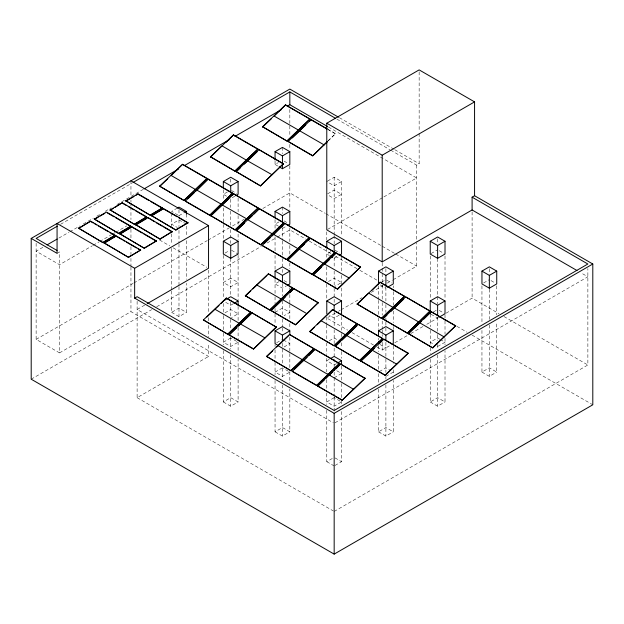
<?xml version="1.0" encoding="UTF-8"?>
<svg xmlns="http://www.w3.org/2000/svg" width="624" height="624" viewBox="0 0 624 624"><rect width="100%" height="100%" fill="white"/><g stroke="black" fill="none" stroke-linecap="round" stroke-linejoin="round"><path stroke-width="0.47" stroke-dasharray="3.12 2.34" d="M328.068 140.751L335.501 133.669L327.92 129.293M328.162 141.032L335.501 133.669M60.567 224.297L132.218 182.933M42.869 247.315L36.13 251.207L59.53 264.716L92.297 245.794M58.882 238.064L68.999 232.229M69.841 231.738L79.958 225.904M83.327 223.954L93.444 218.111M96.814 216.169L100.183 214.219M105.245 211.302L111.142 207.893M117.039 204.493L143.169 189.407M57.065 253.336L59.53 251.917L59.53 352.888L36.13 339.378L36.13 242.978M93.14 245.31L99.021 241.909M99.863 241.426L111.626 234.632M112.468 234.148L114.988 232.69M115.83 232.206L126.758 225.904M177.349 208.065L171.6 211.388L178.168 215.179M178.987 215.654L183.916 212.807M186.381 224.188L178.987 219.921L171.6 224.188L177.349 227.503M227.432 191.95L223.33 194.321L226.613 196.217M275.051 160.805L275.051 164.455L278.335 162.56M234.819 196.217L230.716 198.588L230.716 207.496M36.13 339.378L133.06 283.413M133.903 282.929L207.23 240.591M208.073 240.107L229.148 227.939M232.518 225.989L244.319 219.18M262.86 208.471L289.832 192.902L325.112 213.275M327.6 181.046L334.168 177.255L341.554 181.522L341.554 235.981M341.554 181.522L334.168 185.788L326.781 181.522M224.968 253.102L229.07 250.731M279.154 221.816L275.051 224.188L278.335 226.083M327.6 193.846L334.168 190.055L341.554 194.321L334.168 198.588L327.6 194.797M59.53 352.888L130.954 311.649L208.549 356.444L208.549 342.88M144.682 305.144L137.116 309.512L333.325 422.791M282.446 228.454L286.549 226.083M31.2 379.197L151.671 309.644M156.725 306.727L261.191 246.41M267.088 243.009L276.354 237.658M277.196 237.175L289.832 229.874L305.869 239.132M390.64 150.134L416.684 165.165L419.149 163.745L419.149 132.779M171.6 291.041L171.6 312.359L178.987 308.092L186.381 312.359L186.381 283.288M327.616 229.39L383.074 197.371M383.916 196.888L416.684 177.965L383.924 159.05M171.6 312.359L178.987 316.625L186.381 312.359M233.181 303.826L230.716 305.245L224.968 301.93M224.968 312.827L230.716 309.512L238.103 313.778L231.535 317.569M279.154 281.541L275.051 283.912L282.446 288.179L286.549 285.808M330.884 251.683L326.781 254.046L329.246 255.473M334.168 258.313L338.27 255.949M275.051 312.359L282.446 308.092L289.832 312.359L284.084 315.674M328.419 281.541L334.168 278.226L341.554 282.493L334.987 286.283M137.116 301.283L137.116 397.683L208.549 356.444M276.697 342.693L281.619 339.846M381.787 282.017L384.251 280.597M431.051 253.578L437.619 249.787M335.182 313.193L326.781 318.045L347.771 330.166M338.543 311.251L340.22 310.284M341.063 309.8L362.068 297.671M371.311 292.336L383.074 285.542M387.278 283.117L392.317 280.207M393.159 279.724L416.684 266.136L416.684 242.884M284.084 346.96L289.832 343.645L283.265 339.846M339.097 315.198L334.168 318.045L329.246 315.198M223.33 350.594L223.33 401.95L230.716 397.683L238.103 401.95L238.103 359.315M282.446 367.817L275.051 372.083L282.446 376.35L289.832 372.083L283.265 368.293M329.246 340.798L334.168 337.951L337.451 339.854M223.33 401.95L230.716 406.216L238.103 401.95M329.246 359.284L326.781 360.703L334.168 364.97L336.632 363.55M433.516 311.883L436.8 309.988M483.6 282.968L489.349 279.646M334.168 377.77L341.554 373.503L335.813 370.188M377.161 347.131L382.2 350.041L392.465 344.113M394.805 342.763L409.929 334.035M410.771 333.551L423.368 326.274M426.73 324.332L438.493 317.538M446.059 313.178L472.103 298.139L498.95 313.638M275.051 380.461L275.051 431.816L282.446 427.549L289.832 431.816L289.832 389.181M379.33 371.608L385.897 367.817L390.819 370.664M275.051 431.816L282.446 436.082L289.832 431.816M385.897 376.35L393.284 372.083L391.646 371.14M437.619 346.484L445.013 342.217L440.903 339.854M335.01 422.791L587.87 276.806L581.162 272.93M326.781 410.327L326.781 461.674L334.168 457.408M378.503 389.181L378.503 431.816L385.897 427.549L393.284 431.816L393.284 380.461M430.232 359.315L430.232 401.95L437.619 397.683L445.013 401.95L445.013 350.594M481.954 330.424L481.954 372.083L489.349 367.817L496.735 372.083L496.735 321.703M334.987 465.465L341.554 461.674L341.554 411.294M378.503 431.816L385.897 436.082L393.284 431.816M430.232 401.95L437.619 406.216L445.013 401.95M481.954 372.083L489.349 376.35L496.735 372.083M334.168 511.446L587.87 364.978L587.87 268.577M339.378 117.686L393.955 149.206M394.797 149.69L419.149 163.745M336.874 119.09L389.805 149.651M328.474 127.039L383.081 158.566M328.013 129.581L335.595 133.957M284.084 161.14L288.187 163.511M439.265 250.731L444.187 253.578M490.987 280.597L495.097 282.968M275.051 164.455L278.335 166.351M325.954 213.759L381.404 245.77M382.239 246.254L394.844 253.531M395.678 254.015L416.684 266.136M503.981 316.54L587.87 364.978M231.535 190.531L236.465 193.378M284.084 220.865L288.187 223.236M334.987 250.255L339.916 253.102M386.716 280.121L391.646 282.968M439.265 310.456L444.187 313.303M309.239 241.082L331.18 253.75M335.4 256.183L359.034 269.825M359.876 270.317L377.598 280.55M456.932 326.352L467.056 332.194M472.118 335.119L592.8 404.797M380.149 284.864L385.897 288.179M431.051 314.254L437.619 318.045M440.084 339.378L437.619 337.951L430.232 342.217L433.516 344.12M231.535 250.255L238.103 254.046M284.084 280.597L288.187 282.968M380.149 344.588L385.897 347.911M351.967 332.592L373.799 345.197M159.635 240.029L169.751 245.872M173.129 247.822L206.864 267.298M334.987 457.883L341.554 461.674M326.781 461.674L334.168 465.941M137.116 397.683L333.325 510.962M496.735 285.854L496.735 314.917M489.349 268.679L489.349 274.162M489.349 289.146L489.349 319.371M489.349 324.995L489.349 376.35M481.954 285.854L481.954 323.638M472.103 211.903L472.103 298.139M445.013 255.988L445.013 299.59M445.013 314.746L445.013 320.557M445.013 320.908L445.013 334.121M445.013 338.348L445.013 344.783M437.619 238.813L437.619 243.383M437.619 258.5L437.619 303.857M437.619 317.265L437.619 333.895M437.619 334.519L437.619 340.517M437.619 344.393L437.619 349.05M437.619 354.861L437.619 406.216M430.232 255.988L430.232 299.59M430.232 314.122L430.232 326.719M430.232 330.252L430.232 346.718M430.232 347.693L430.232 353.504M419.149 71.822L419.149 131.812M416.684 165.165L416.684 241.917M393.284 285.854L393.284 287.789M393.284 291.665L393.284 305.23M393.284 311.041L393.284 322.67M393.284 326.547L393.284 329.449M393.284 345.922L393.284 363.363M393.284 369.806L393.284 374.65M385.897 268.679L385.897 274.162M385.897 287.399L385.897 300.963M385.897 304.652L385.897 312.406M385.897 318.217L385.897 321.313M385.897 322.093L385.897 327.124M385.897 327.904L385.897 332.974M385.897 342.28L385.897 358.753M385.897 359.096L385.897 372.473M385.897 376.974L385.897 379.103M385.897 384.914L385.897 436.082M382.2 262.837L382.2 284.154M382.2 285.121L382.2 301.595M382.2 302.562L382.2 315.159M382.2 320.978L382.2 328.723M382.2 329.698L382.2 333.567M382.2 334.542L382.2 336.476M382.2 342.287L382.2 350.041M378.503 285.854L378.503 299.419M378.503 300.386L378.503 316.859M378.503 317.827L378.503 329.449M378.503 338.153L378.503 340.111M378.503 345.579L378.503 351.741M378.503 355.267L378.503 370.149M378.503 373.675L378.503 383.37M341.554 256.955L341.554 271.838M341.554 275.363L341.554 284.084M341.554 287.96L341.554 298.623M341.554 316.688L341.554 330.252M341.554 333.497L341.554 337.373M341.554 342.841L341.554 347.693M341.554 351.562L341.554 358.348M341.554 366.101L341.554 382.567M341.554 383.542L341.554 400.007M341.554 400.631L341.554 404.508M334.168 177.255L334.168 234.624M334.168 235.404L334.168 244.312M334.168 257.533L334.168 268.008M334.168 271.097L334.168 287.57M334.168 288.35L334.168 304.044M334.168 311.602L334.168 326.329M334.168 329.667L334.168 345.517M334.168 348.083L334.168 366.803M334.168 372.146L334.168 396.178M334.168 397.153L334.168 411.871M326.781 231.808L326.781 239.858M326.781 248.563L326.781 258.274M326.781 266.643L326.781 283.163M326.781 284.084L326.781 299.637M326.781 317.031L326.781 324.433M326.781 324.776L326.781 341.25M326.781 342.841L326.781 354.471M326.781 358.348L326.781 371.912M326.781 379.665L326.781 389.353M326.781 392.886L326.781 404.508M289.832 109.481L289.832 136.703M289.832 144.433L289.832 149.3M289.832 165.773L289.832 209.485M289.832 227.932L289.832 241.628M289.832 245.505L289.832 254.225M289.832 262.946L289.832 268.757M289.832 287.789L289.832 289.723M289.832 294.575L289.832 304.262M289.832 304.606L289.832 319.761M289.832 323.638L289.832 329.449M289.832 337.202L289.832 368.207M289.832 371.74L289.832 383.37M282.446 147.389L282.446 153.793M282.446 207.121L282.446 213.517M282.446 227.674L282.446 240.263M282.446 241.051L282.446 257.704M282.446 258.492L282.446 274.178M282.446 283.522L282.446 295.932M282.446 300.776L282.446 318.217M282.446 319.184L282.446 327.124M282.446 327.904L282.446 332.974M282.446 343.255L282.446 348.442M282.446 349.066L282.446 364.72M282.446 368.254L282.446 379.103M282.446 384.914L282.446 436.082M275.051 219.617L275.051 229.031M275.051 236.785L275.051 251.316M275.051 255.193L275.051 269.724M275.051 279.341L275.051 293.6M275.051 296.852L275.051 303.638M275.051 308.482L275.051 312.983M275.051 313.95L275.051 324.605M275.051 344.612L275.051 346.546M275.051 349.799L275.051 361.429M275.051 362.396L275.051 374.65M238.103 198.198L238.103 211.762M238.103 215.639L238.103 225.326M238.103 234.047L238.103 239.858M238.103 255.364L238.103 299.59M238.103 306.368L238.103 320.908M238.103 327.343L238.103 340.907M238.103 341.874L238.103 353.504M230.716 179.088L230.716 183.659M230.716 211.185L230.716 225.716M230.716 229.593L230.716 243.383M230.716 258.5L230.716 296.104M230.716 301.915L230.716 318.575M230.716 319.355L230.716 329.23M230.716 337.42L230.716 349.05M230.716 354.861L230.716 406.216M223.33 189.751L223.33 200.132M223.33 207.886L223.33 223.392M223.33 224.359L223.33 239.858M223.33 255.364L223.33 298.623M223.33 303.467L223.33 315.089M223.33 315.713L223.33 332.186M223.33 333.154L223.33 344.783M208.549 270.208L208.549 312.842M208.549 317.686L208.549 321.563M208.549 325.439L208.549 337.061M186.381 214.126L186.381 219.617M186.381 226.122L186.381 236.785M186.381 240.653L186.381 279.412M178.987 209.867L178.987 216.263M178.987 219.921L178.987 226.621M178.987 230.389L178.987 243.173M178.987 243.953L178.987 285.808M178.987 286.588L178.987 316.625M171.6 213.213L171.6 228.064M171.6 233.875L171.6 244.53M171.6 248.407L171.6 290.074M130.954 180.812L130.954 196.326M130.954 200.203L130.954 202.145M130.954 203.112L130.954 206.021M130.954 206.989L130.954 219.593M130.954 229.289L130.954 238.009M130.954 246.73L130.954 254.483M130.954 258.352L130.954 266.105M130.954 267.072L130.954 311.649M230.716 278.226L223.33 282.493L230.716 286.759L238.103 282.493L230.716 278.226M230.716 337.951L223.33 342.217L230.716 346.484L238.103 342.217L230.716 337.951M334.168 397.683L326.781 401.95L334.168 406.216L341.554 401.95L334.168 397.683"/><path stroke-width="0.94" d="M159.627 186.17L182.606 164.276L207.028 178.378L184.142 200.554L159.627 186.17L184.142 200.554M159.721 186.451L167.833 178.729M182.606 164.276L171.21 175.508L195.632 189.61M210.506 156.796L233.485 134.901L257.907 149.003L235.022 171.179L210.506 156.796L235.022 171.179M210.6 157.076L221.996 145.852L246.511 160.235M226.145 142.272L233.485 134.901M184.049 200.265L207.028 178.378M262.579 126.727L285.558 104.84L309.98 118.934L287.095 141.11L262.579 126.727L287.095 141.11M195.437 191.56L208.127 179.01L232.549 193.112L221.153 204.337L232.549 193.112M262.673 127.015L271.463 118.638M285.558 104.84L274.162 116.064L298.592 130.166M196.63 189.953L221.114 204.087L209.719 215.319L185.297 201.217L196.693 189.992M196.732 190.242L208.127 179.01M188.003 198.643L194.08 192.847M234.928 170.89L257.907 149.003M236.083 171.561L258.999 149.635L283.429 163.738L260.598 185.944L236.083 171.561L260.598 185.944M236.176 171.842L240.232 167.981M244.288 164.12L257.072 151.85M287.001 140.829L309.98 118.934M209.719 215.319L221.114 204.087M327.077 128.809L311.08 119.574L288.155 141.492L312.671 155.875L327.483 141.679M210.717 215.662L233.719 193.783L258.141 207.886L235.232 230.045L210.717 215.662L235.232 230.045M292.305 137.912L305.768 125.003M309.824 121.142L311.08 119.574M210.811 215.951L228.407 199.22M232.463 195.359L233.719 193.783M260.504 185.656L283.429 163.738M312.671 155.875L327.389 141.398M235.139 229.765L258.141 207.886M236.387 230.49L259.373 208.595L283.795 222.698L260.91 244.873L236.387 230.49L260.91 244.873M236.488 230.771L244.6 223.049M252.704 215.319L247.978 219.827L272.399 233.93M254.062 214.032L259.373 208.595M260.816 244.585L283.795 222.698M272.197 235.88L284.887 223.33L309.403 237.713L286.486 259.639L262.057 245.536L273.452 234.304M273.491 234.562L284.887 223.33M264.085 243.602L270.169 237.814M203.385 319.925L226.372 298.038L250.793 312.14L227.908 334.308L203.385 319.925L227.908 334.308M206.864 316.992L219.032 305.401M221.06 303.475L226.372 298.038M245.341 295.706L268.32 273.819L292.742 287.921L269.857 310.089L245.341 295.706L269.857 310.089M245.435 295.994L250.84 290.839M252.868 288.912L267.064 275.387M286.486 259.639L309.309 237.432M298.99 249.054L310.479 238.103L335.002 252.486L312 274.365L287.578 260.27L298.974 249.038L323.513 263.437M287.578 260.27L299.068 249.327M304.496 244.187L298.974 249.038M308.552 240.318L310.479 238.103M227.807 334.027L250.793 312.14M251.885 312.772L229.055 334.979L253.477 349.073L276.401 327.155L251.885 312.772L276.401 327.155M229.055 334.979L236.496 327.896M238.524 325.962L251.979 313.053M269.763 309.808L292.742 287.921M318.256 302.648L295.433 324.854L270.91 310.471L293.834 288.553L318.256 302.648L306.86 313.88M285.145 297.203L271.011 310.76M289.879 292.695L293.834 288.553M312 274.365L334.901 252.205M313.139 274.794L336.133 252.915L360.555 267.017L337.654 289.177L313.139 274.794L337.654 289.177M313.232 275.083L321.344 267.353M329.472 259.639L324.737 264.147L349.05 277.953M331.5 257.704L336.133 252.915M253.477 349.073L276.307 326.867M295.433 324.854L306.829 313.63L282.407 299.528M266.518 356.374L289.497 334.487L313.919 348.582L291.034 370.757L266.518 356.374L291.034 370.757M337.561 288.896L360.555 267.017M266.612 356.655L272.696 350.867M276.752 346.999L288.92 335.416M309.668 331.461L332.647 309.574L357.068 323.677L334.183 345.844L309.668 331.461L334.183 345.844M309.761 331.75L314.496 327.241M317.195 324.667L332.647 309.574M357.162 304.044L380.141 282.157L404.563 296.252L381.677 318.427L357.162 304.044L381.677 318.427M357.256 304.325L368.651 293.101L393.167 307.484M372.122 290.16L380.141 282.157M290.94 370.477L313.919 348.582M303.677 360.477L315.019 349.214L339.534 363.597L316.61 385.523L292.188 371.42L303.584 360.196M294.216 369.494L307 357.224M309.028 355.298L315.019 349.214M334.09 345.563L357.068 323.677M335.244 346.226L358.16 324.308L382.582 338.403L359.759 360.61L335.244 346.226L359.759 360.61M335.338 346.515L340.064 342.007M342.092 340.072L356.905 325.876M381.584 318.146L404.563 296.252M418.587 321.929L407.254 333.193L382.738 318.809L405.655 296.884L430.076 310.986L418.688 322.21M382.832 319.09L386.888 315.229M390.944 311.368L403.728 299.099M316.61 385.523L339.44 363.316M332.592 372.005L329.215 375.219L340.61 363.995L365.126 378.378L342.124 400.257L317.702 386.155L329.098 374.93L353.636 389.321M317.702 386.155L324.464 379.72M325.814 378.433L329.098 374.93M335.977 368.784L340.61 363.995M359.666 360.329L382.582 338.403M360.758 360.961L383.76 339.082L408.182 353.184L385.273 375.344L360.758 360.961L385.273 375.344M360.851 361.241L374.392 348.379M379.119 343.871L383.76 339.082M407.254 333.193L430.076 310.986M408.252 333.544L431.254 311.665L455.676 325.759L432.767 347.927L408.252 333.544L432.767 347.927M408.346 333.824L421.208 321.602M423.914 319.028L431.254 311.665M342.124 400.257L365.032 378.097M385.18 375.063L408.182 353.184M432.674 347.638L455.676 325.759M110.128 209.945L122.21 202.753L146.632 216.856L134.558 224.398L110.128 209.945L134.558 224.398M110.136 210.304L113.357 208.385M114.964 207.425L122.21 202.753M134.55 224.047L146.632 216.856M135.704 224.71L147.787 217.519L172.208 231.621L160.134 239.164L135.704 224.71L160.134 239.164M135.712 225.069L146.983 218.353M160.126 238.813L172.208 231.621M78.577 228.181L90.659 221.169L115.081 235.271L102.999 242.635L78.577 228.181L102.999 242.635M94.357 219.071L106.439 212.059L130.861 226.161L118.778 233.532L94.357 219.071L118.778 233.532M79.381 228.072L90.659 221.169M125.908 200.834L137.99 193.838L162.412 207.94L150.337 215.296L125.908 200.834L150.337 215.296M94.357 219.43L98.381 217.09M99.996 216.154L104.824 213.353M125.908 201.193L133.965 196.529M135.58 195.593L137.99 193.838M102.999 242.284L115.081 235.271M118.778 233.173L130.861 226.161M150.329 214.937L162.412 207.94M104.153 242.947L116.236 235.934L140.657 250.037L128.575 257.4L104.153 242.947L128.575 257.4M119.925 233.836L132.007 226.824L156.429 240.926L144.355 248.297L119.925 233.836L144.355 248.297M104.153 243.305L116.236 235.934M151.484 215.6L163.566 208.603L187.988 222.706L175.906 230.061L151.484 215.6L175.906 230.061M119.933 234.195L132.007 226.824M151.484 215.959L163.566 208.603M128.575 257.049L140.657 250.037M144.347 247.939L156.429 240.926M175.906 229.702L187.988 222.706M576.966 270.504L472.103 209.968L472.103 197.168L474.568 195.741L592.8 264.007L592.8 404.797L334.168 554.112L31.2 379.197L31.2 238.407L289.832 89.084L338.536 117.203M57.197 226.239L36.13 238.407L57.018 250.466M133.06 182.442L289.832 91.931L335.197 118.123M47.081 244.881L57.197 239.039M144.011 188.916L178.573 168.964M184.47 165.555L229.148 139.768M235.045 136.36L281.401 109.598M287.305 106.189L289.832 104.731L327.639 126.555M177.349 208.065L178.987 207.121L186.381 211.388L186.381 214.126M223.33 187.925L223.33 181.522L230.716 177.255L238.103 181.522L238.103 194.321L235.646 195.741M275.051 159.884L275.051 151.655L282.446 147.389L289.832 151.655L289.832 164.455L282.446 168.722L279.154 166.826M472.103 209.968L382.2 261.869L326.781 229.874L326.781 123.217L419.149 69.888L474.568 101.884L474.568 195.741M184.735 212.332L186.381 211.388M223.33 181.522L230.716 185.788L238.103 181.522M275.051 151.655L282.446 155.922L289.832 151.655M31.2 238.407L57.065 253.336L57.065 223.478L134.651 268.273L208.549 225.607L208.549 268.273L147.202 303.685M223.33 241.254L230.716 236.987L238.103 241.254L238.103 254.046L230.716 258.313L223.33 254.046L223.33 241.254L230.716 245.521L238.103 241.254M275.051 217.784L275.051 211.388L282.446 207.121L289.832 211.388L289.832 224.188L287.368 225.607M134.651 268.273L134.651 298.132L137.116 296.712L334.168 410.483L587.87 264.007L472.103 197.168M326.781 123.217L382.2 155.212L474.568 101.884M275.051 211.388L282.446 215.654L289.832 211.388M223.33 300.979L230.716 296.712L238.103 300.979L238.103 305.549M275.051 278.429L275.051 271.112L282.446 266.846L289.832 271.112L289.832 283.912L287.368 285.332M326.781 247.65L326.781 241.254L334.168 236.987L341.554 241.254L341.554 254.046L339.097 255.473M234 303.35L238.103 300.979M275.051 271.112L282.446 275.379L289.832 271.112M326.781 241.254L334.168 245.521L341.554 241.254M278.335 345.54L275.051 343.645L275.051 330.845L282.446 326.578L289.832 330.845L289.832 334.503M326.781 313.778L326.781 300.979L334.168 296.712L341.554 300.979L341.554 313.778M378.503 283.912L378.503 271.112L385.897 266.846L393.284 271.112L393.284 283.912L387.535 287.235M430.232 241.254L437.619 236.987L445.013 241.254L445.013 254.046L437.619 258.313L430.232 254.046L430.232 241.254L437.619 245.521L445.013 241.254M275.051 330.845L282.446 335.111L289.832 330.845M326.781 300.979L334.168 305.245L341.554 300.979M378.503 271.112L385.897 275.379L393.284 271.112M330.884 358.34L334.168 356.437L341.554 360.703L341.554 364.361M378.503 336.328L378.503 330.845L385.897 326.578L393.284 330.845L393.284 343.645M430.232 313.778L430.232 300.979L437.619 296.712L445.013 300.979L445.013 313.778L439.265 317.093M481.954 271.112L489.349 266.846L496.735 271.112L496.735 283.912L489.349 288.179L481.954 283.912L481.954 271.112L489.349 275.379L496.735 271.112M337.451 363.074L341.554 360.703M378.503 330.845L385.897 335.111L393.284 330.845M430.232 300.979L437.619 305.245L445.013 300.979M134.651 298.132L334.168 413.322L592.8 264.007M285.659 105.121L310.081 119.223M311.173 119.855L327.171 129.09M288.155 141.492L312.577 155.594M233.579 135.19L258.001 149.284M283.522 164.018L258.999 149.635M271.994 174.712L247.666 160.898M182.699 164.564L207.121 178.659M209.063 179.782L232.643 193.393M233.813 194.072L258.235 208.166M259.467 208.884L283.889 222.979M285.823 224.102L309.403 237.713M310.58 238.391L335.002 252.486M336.235 253.204L360.656 267.298M380.234 282.438L404.656 296.54M430.178 311.267L405.655 296.884M431.348 311.945L455.77 326.048M228.251 197.168L229.897 198.112M279.154 226.559L280.8 227.503M330.065 255.949L332.53 257.369M246.628 218.821L222.323 205.015M273.398 234.273L297.976 248.695M418.649 321.961L394.228 307.866M185.203 200.936L209.625 215.03M261.963 245.255L286.385 259.35M287.485 259.982L311.906 274.084M382.738 318.809L407.16 332.912M130.954 180.812L208.549 225.607M138.832 194.68L148.941 200.515M150.626 201.482L162.412 208.291M163.566 208.954L177.044 216.739M178.729 217.706L187.988 223.057M332.74 309.855L357.162 323.957M382.684 338.692L358.16 324.308M383.854 339.362L408.275 353.465M292.835 288.202L268.32 273.819M293.935 288.834L318.357 302.936M122.218 203.104L126.43 205.538M128.115 206.513L134.004 209.914M135.689 210.889L146.64 217.207M154.526 221.762L147.787 217.519M156.211 222.737L162.107 226.138M163.792 227.113L172.216 231.972M396.692 364.127L372.364 350.314M107.281 212.901L114.013 216.793M115.697 217.76L130.861 226.512M132.007 227.183L142.116 233.017M143.801 233.984L156.437 241.277M270.91 310.471L295.339 324.574M226.465 298.319L250.887 312.421M314.02 348.871L289.497 334.487M315.112 349.502L339.534 363.597M340.704 364.276L365.126 378.378M90.659 221.52L93.187 222.979M94.871 223.954L96.556 224.929M98.241 225.896L108.342 231.73M110.027 232.705L115.081 235.622M116.236 236.285L121.29 239.203M122.967 240.178L124.652 241.153M126.337 242.12L136.445 247.954M138.13 248.929L140.657 250.388M327.6 373.979L330.065 375.398M264.872 337.849L240.552 324.028M303.529 360.165L328.099 374.579M228.961 334.69L253.383 348.793M292.094 371.14L316.516 385.242M317.608 385.874L342.03 399.976M444.28 336.991L419.858 322.889M324.16 144.932L299.738 130.829M371.249 349.666L346.827 335.572M345.673 334.901L321.251 320.806M302.523 359.814L278.101 345.712M281.346 299.146L256.924 285.043M239.398 323.365L214.976 309.262M489.349 275.379L489.349 288.179M437.619 245.521L437.619 258.313M437.619 305.245L437.619 315.299M385.897 275.379L385.897 286.354M385.897 335.111L385.897 340.595M382.2 155.212L382.2 261.869M378.503 341.812L378.503 343.645M334.168 245.521L334.168 254.662M334.168 305.245L334.168 310.729M334.168 367.715L334.168 370.461M334.168 413.322L334.168 554.112M289.832 91.931L289.832 104.731M282.446 155.922L282.446 168.722M282.446 215.654L282.446 222.05M282.446 223.883L282.446 226.621M282.446 275.379L282.446 282.695M282.446 335.111L282.446 341.507M230.716 185.788L230.716 192.192M230.716 194.017L230.716 196.763M230.716 245.521L230.716 258.313"/></g></svg>
